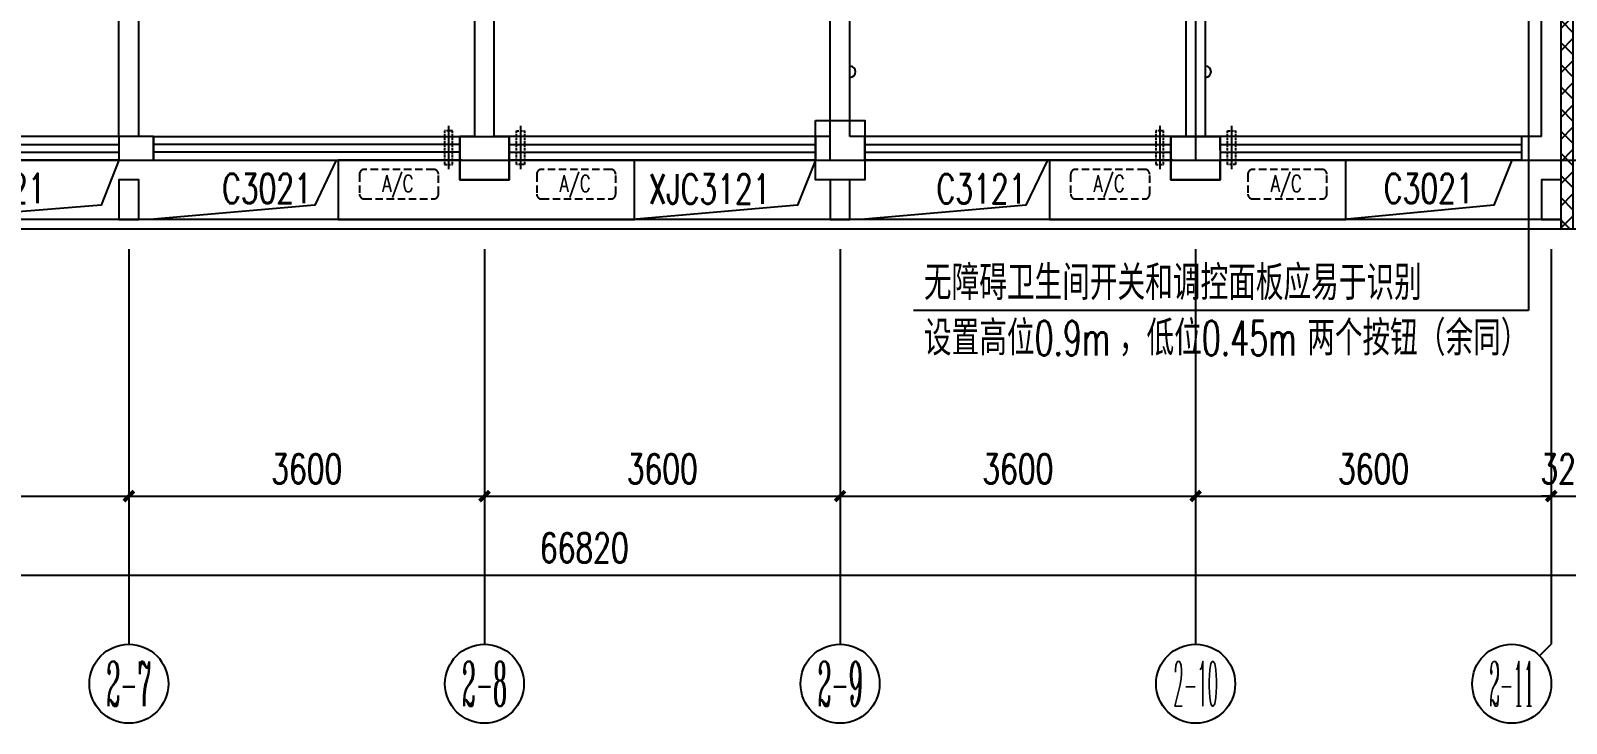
# Model space of a CAD drawing. Extents: x -9422388 to 15610651, y -1992469 to 953794.
# Drawn here: x -2744607 to -2729061, y -368783 to -361773 of the extents above; entities that cross this region are included whole.
import ezdxf
from ezdxf.enums import TextEntityAlignment as Align

# ---------------------------------------------------------------- set-up
doc = ezdxf.new("R2010")
doc.units = 0
doc.header["$LTSCALE"] = 1000
for name, pattern in [('( Hidden )', [0.375, 0.25, -0.125]), ('ACAD_ISO04W100', [30, 24, -3, 0, -3]), ('DASH', [0.35, 0.25, -0.1])]:
    doc.linetypes.add(name, pattern=pattern)
for name, color, linetype in [('A-FLOR-HVAC', 4, 'Continuous'), ('A-FLOR-OTHER2-ON', 83, 'Continuous'), ('A-SECT-DOOR', 141, 'Continuous'), ('AXIS_TEXT', 7, 'Continuous'), ('DIM-通讯', 3, 'Continuous'), ('WINDOW_TEXT', 7, 'Continuous')]:
    doc.layers.add(name, color=color, linetype=linetype)
doc.styles.add('_TCH_AXIS', font='COMPLEX', dxfattribs={"bigfont": 'GBCBIG'})
doc.styles.add('_TCH_DIM_T3', font='SIMPLEX', dxfattribs={"width": 0.705882, "bigfont": 'GBCBIG'})
doc.styles.add('_TCH_WINDOW', font='SIMPLEX', dxfattribs={"height": 3.5, "bigfont": 'GBCBIG'})
doc.styles.add('_TEL_DIM', font='SIMPLEX', dxfattribs={"width": 0.8, "height": 3.5, "bigfont": 'HZTXT'})
doc.styles.add('COMPLEX', font='COMPLEX')
doc.dimstyles.new('_TCH_ARCH&&100', dxfattribs={"dimtxt": 297.5, "dimasz": 100, "dimexe": 250, "dimexo": 300, "dimgap": 126.25, "dimtad": 1, "dimdec": 0, "dimzin": 0, "dimdsep": 46, "dimtxsty": '_TCH_DIM_T3', "dimblk": 'ARCHTICK', "dimcen": 0.09, "dimclrt": 7, "dimazin": 2, "dimtfac": 1, "dimtdec": 0, "dimtix": 1, "dimtmove": 2, "dimatfit": 3, "dimfxl": 0, "dimtolj": 1, "dimtzin": 0, "dimarcsym": 0})

# ---------------------------------------------------------------- blocks, each defined once
blk = doc.blocks.new('KTWJ1')
at = {"layer": 'A-FLOR-HVAC', "color": 0, "linetype": '( Hidden )', "ltscale": 0.3}
blk.add_lwpolyline([(152982, -14209, 0.414214), (153032, -14259), (153732, -14259, 0.414214), (153782, -14209), (153782, -14009, 0.414214), (153732, -13959), (153032, -13959, 0.414214), (152982, -14009)], format="xyb", close=True, dxfattribs=at)
at = {"layer": 'A-FLOR-HVAC', "color": 0, "style": '_TCH_WINDOW', "width": 0.705882}
blk.add_text('A/C', height=170, dxfattribs=at).set_placement((153214, -14188))
blk = doc.blocks.new('KTB')
at = {"layer": 'A-SECT-DOOR', "color": 0}
for points in [[(1033119, -403775), (1031869, -403775), (1031869, -404375), (1034869, -404375), (1034869, -403775), (1033619, -403775)], [(1040319, -403775), (1039069, -403775), (1039069, -404375), (1042069, -404375), (1042069, -403775), (1040819, -403775)]]:
    blk.add_lwpolyline(points, dxfattribs=at)
at = {"layer": 'A-FLOR-HVAC', "color": 8}
for p in [(879102, -389909), (880896, -389909), (886302, -389909), (888096, -389909)]:
    blk.add_blockref('KTWJ1', p, dxfattribs=at)
blk = doc.blocks.new('A$C0CF77FE4')
at = {"layer": 'A-FLOR-OTHER2-ON', "color": 0, "linetype": 'ACAD_ISO04W100', "ltscale": 5}
blk.add_line((40, 440), (40, 0), dxfattribs=at)
at = {"layer": 'A-FLOR-OTHER2-ON', "color": 0, "linetype": 'DASH', "ltscale": 0.1}
blk.add_lwpolyline([(0, 390), (80, 390), (80, 50), (0, 50)], close=True, dxfattribs=at)
blk = doc.blocks.new('$TCHSYS$WIN2D')
at = {"color": 0}
for p, q in [((-0.5, 0.5), (0.5, 0.5)), ((-0.5, 0.5), (-0.5, -0.5)), ((0.5, 0.5), (0.5, -0.5)), ((0.5, 0.1667), (-0.5, 0.1667)), ((0.5, -0.1667), (-0.5, -0.1667)), ((-0.5, -0.5), (0.5, -0.5))]:
    blk.add_line(p, q, dxfattribs=at)
blk = doc.blocks.new('_ArchTick')
at = {"color": 0, "linetype": 'ByBlock', "const_width": 0.4}
blk.add_lwpolyline([(-0.5, -0.5), (0.5, 0.5)], dxfattribs=at)
blk = doc.blocks.new('*D2887')
at = {"color": 0, "lineweight": -2, "transparency": 16777216}
for p, q in [((1579630, -199693), (1579630, -202943)), ((1646450, -199693), (1646450, -202943)), ((1579630, -202693), (1646450, -202693))]:
    blk.add_line(p, q, dxfattribs=at)
at = {"layer": 'Defpoints', "color": 0, "transparency": 16777216}
for p in [(1579630, -199393), (1646450, -199393), (1646450, -202693)]:
    blk.add_point(p, dxfattribs=at)
at = {"color": 0, "lineweight": -2, "transparency": 16777216, "xscale": 100, "yscale": 100, "zscale": 100, "rotation": 180}
blk.add_blockref('_ArchTick', (1579630, -202693), dxfattribs=at)
at = {"color": 0, "lineweight": -2, "transparency": 16777216, "xscale": 100, "yscale": 100, "zscale": 100}
blk.add_blockref('_ArchTick', (1646450, -202693), dxfattribs=at)
at = {"color": 7, "transparency": 16777216, "insert": (1613040, -202418), "char_height": 297.5, "attachment_point": 5, "style": '_TCH_DIM_T3'}
blk.add_mtext('\\A1;66820', dxfattribs=at)
blk = doc.blocks.new('*D2893')
at = {"color": 0, "lineweight": -2, "transparency": 16777216}
for p, q in [((1604830, -199693), (1604830, -202143)), ((1608430, -199693), (1608430, -202143)), ((1604830, -201893), (1608430, -201893))]:
    blk.add_line(p, q, dxfattribs=at)
at = {"layer": 'Defpoints', "color": 0, "transparency": 16777216}
for p in [(1604830, -199393), (1608430, -199393), (1608430, -201893)]:
    blk.add_point(p, dxfattribs=at)
at = {"color": 0, "lineweight": -2, "transparency": 16777216, "xscale": 100, "yscale": 100, "zscale": 100, "rotation": 180}
blk.add_blockref('_ArchTick', (1604830, -201893), dxfattribs=at)
at = {"color": 0, "lineweight": -2, "transparency": 16777216, "xscale": 100, "yscale": 100, "zscale": 100}
blk.add_blockref('_ArchTick', (1608430, -201893), dxfattribs=at)
at = {"color": 7, "transparency": 16777216, "insert": (1606630, -201618), "char_height": 297.5, "attachment_point": 5, "style": '_TCH_DIM_T3'}
blk.add_mtext('\\A1;3600', dxfattribs=at)
blk = doc.blocks.new('*D2894')
at = {"color": 0, "lineweight": -2, "transparency": 16777216}
for p, q in [((1608430, -199693), (1608430, -202143)), ((1612030, -199693), (1612030, -202143)), ((1608430, -201893), (1612030, -201893))]:
    blk.add_line(p, q, dxfattribs=at)
at = {"layer": 'Defpoints', "color": 0, "transparency": 16777216}
for p in [(1608430, -199393), (1612030, -199393), (1612030, -201893)]:
    blk.add_point(p, dxfattribs=at)
at = {"color": 0, "lineweight": -2, "transparency": 16777216, "xscale": 100, "yscale": 100, "zscale": 100, "rotation": 180}
blk.add_blockref('_ArchTick', (1608430, -201893), dxfattribs=at)
at = {"color": 0, "lineweight": -2, "transparency": 16777216, "xscale": 100, "yscale": 100, "zscale": 100}
blk.add_blockref('_ArchTick', (1612030, -201893), dxfattribs=at)
at = {"color": 7, "transparency": 16777216, "insert": (1610230, -201618), "char_height": 297.5, "attachment_point": 5, "style": '_TCH_DIM_T3'}
blk.add_mtext('\\A1;3600', dxfattribs=at)
blk = doc.blocks.new('*D2895')
at = {"color": 0, "lineweight": -2, "transparency": 16777216}
for p, q in [((1612030, -199693), (1612030, -202143)), ((1615630, -199693), (1615630, -202143)), ((1612030, -201893), (1615630, -201893))]:
    blk.add_line(p, q, dxfattribs=at)
at = {"layer": 'Defpoints', "color": 0, "transparency": 16777216}
for p in [(1612030, -199393), (1615630, -199393), (1615630, -201893)]:
    blk.add_point(p, dxfattribs=at)
at = {"color": 0, "lineweight": -2, "transparency": 16777216, "xscale": 100, "yscale": 100, "zscale": 100, "rotation": 180}
blk.add_blockref('_ArchTick', (1612030, -201893), dxfattribs=at)
at = {"color": 0, "lineweight": -2, "transparency": 16777216, "xscale": 100, "yscale": 100, "zscale": 100}
blk.add_blockref('_ArchTick', (1615630, -201893), dxfattribs=at)
at = {"color": 7, "transparency": 16777216, "insert": (1613830, -201618), "char_height": 297.5, "attachment_point": 5, "style": '_TCH_DIM_T3'}
blk.add_mtext('\\A1;3600', dxfattribs=at)
blk = doc.blocks.new('*D2896')
at = {"color": 0, "lineweight": -2, "transparency": 16777216}
for p, q in [((1615630, -199693), (1615630, -202143)), ((1619230, -199693), (1619230, -202143)), ((1615630, -201893), (1619230, -201893))]:
    blk.add_line(p, q, dxfattribs=at)
at = {"layer": 'Defpoints', "color": 0, "transparency": 16777216}
for p in [(1615630, -199393), (1619230, -199393), (1619230, -201893)]:
    blk.add_point(p, dxfattribs=at)
at = {"color": 0, "lineweight": -2, "transparency": 16777216, "xscale": 100, "yscale": 100, "zscale": 100, "rotation": 180}
blk.add_blockref('_ArchTick', (1615630, -201893), dxfattribs=at)
at = {"color": 0, "lineweight": -2, "transparency": 16777216, "xscale": 100, "yscale": 100, "zscale": 100}
blk.add_blockref('_ArchTick', (1619230, -201893), dxfattribs=at)
at = {"color": 7, "transparency": 16777216, "insert": (1617430, -201618), "char_height": 297.5, "attachment_point": 5, "style": '_TCH_DIM_T3'}
blk.add_mtext('\\A1;3600', dxfattribs=at)
blk = doc.blocks.new('*D2897')
at = {"color": 0, "lineweight": -2, "transparency": 16777216}
for p, q in [((1619230, -199693), (1619230, -202143)), ((1622830, -199693), (1622830, -202143)), ((1619230, -201893), (1622830, -201893))]:
    blk.add_line(p, q, dxfattribs=at)
at = {"layer": 'Defpoints', "color": 0, "transparency": 16777216}
for p in [(1619230, -199393), (1622830, -199393), (1622830, -201893)]:
    blk.add_point(p, dxfattribs=at)
at = {"color": 0, "lineweight": -2, "transparency": 16777216, "xscale": 100, "yscale": 100, "zscale": 100, "rotation": 180}
blk.add_blockref('_ArchTick', (1619230, -201893), dxfattribs=at)
at = {"color": 0, "lineweight": -2, "transparency": 16777216, "xscale": 100, "yscale": 100, "zscale": 100}
blk.add_blockref('_ArchTick', (1622830, -201893), dxfattribs=at)
at = {"color": 7, "transparency": 16777216, "insert": (1621030, -201618), "char_height": 297.5, "attachment_point": 5, "style": '_TCH_DIM_T3'}
blk.add_mtext('\\A1;3600', dxfattribs=at)
blk = doc.blocks.new('*D2898')
at = {"color": 0, "lineweight": -2, "transparency": 16777216}
for p, q in [((1622830, -199693), (1622830, -202143)), ((1623150, -199693), (1623150, -202143)), ((1622830, -201893), (1622730, -201893)), ((1622830, -201893), (1623150, -201893)), ((1623150, -201893), (1623250, -201893))]:
    blk.add_line(p, q, dxfattribs=at)
at = {"layer": 'Defpoints', "color": 0, "transparency": 16777216}
for p in [(1622830, -199393), (1623150, -199393), (1623150, -201893)]:
    blk.add_point(p, dxfattribs=at)
at = {"color": 0, "lineweight": -2, "transparency": 16777216, "xscale": 100, "yscale": 100, "zscale": 100}
blk.add_blockref('_ArchTick', (1622830, -201893), dxfattribs=at)
at = {"color": 0, "lineweight": -2, "transparency": 16777216, "xscale": 100, "yscale": 100, "zscale": 100, "rotation": 180}
blk.add_blockref('_ArchTick', (1623150, -201893), dxfattribs=at)
at = {"color": 7, "transparency": 16777216, "insert": (1622990, -201618), "char_height": 297.5, "attachment_point": 5, "style": '_TCH_DIM_T3'}
blk.add_mtext('\\A1;320', dxfattribs=at)
blk = doc.blocks.new('_AXISO')
at = {"color": 0}
blk.add_circle((0, 0), 0.5, dxfattribs=at)
at = {"layer": 'AXIS_TEXT', "color": 0, "style": 'COMPLEX', "width": 1.041667}
blk.add_attdef('A', text='', height=0.56, dxfattribs=at).set_placement((-0.25, -0.28), (0.25, -0.28), align=Align.FIT)
blk = doc.blocks.new('542523')
h = blk.add_hatch()
h.set_pattern_fill('ANSI37', color=8, scale=100)
h.set_pattern_definition([(45, (1001436.12, 205282.17), (-112.2532, 112.2532), []), (135, (1001436.12, 205282.17), (-112.2532, -112.2532), [])])
h.paths.add_polyline_path([(1622929.8, -188792.5), (1623049.8, -188792.5), (1623049.8, -199192.6), (1622929.8, -199192.6)])
at = {"color": 8}
for p, q in [((1615529.8, -198492.6), (1615529.8, -191032.6)), ((1615729.8, -198252.6), (1615729.8, -191032.6)), ((1608329.8, -198252.6), (1608329.8, -194192.6)), ((1608529.8, -198252.6), (1608529.8, -194292.6)), ((1622729.8, -198252.6), (1622729.8, -194292.6)), ((1622929.8, -198492.6), (1622929.8, -194192.6)), ((1611929.8, -195392.6), (1611929.8, -198252.6)), ((1612129.8, -198252.6), (1612129.8, -195392.6)), ((1619129.8, -195392.6), (1619129.8, -198252.6)), ((1619329.8, -198252.6), (1619329.8, -195392.6)), ((1608429.8, -198252.6), (1608329.8, -198252.6)), ((1608329.8, -198252.6), (1608329.8, -198492.6)), ((1608679.3, -198252.6), (1608429.8, -198252.6)), ((1608679.3, -198492.6), (1608679.3, -198252.6)), ((1611929.8, -198252.6), (1611779.8, -198252.6)), ((1611779.8, -198252.6), (1611779.8, -198692.6)), ((1612279.8, -198252.6), (1612129.8, -198252.6)), ((1612279.8, -198692.6), (1612279.8, -198252.6)), ((1615529.8, -198252.6), (1615379.8, -198252.6)), ((1615379.8, -198252.6), (1615379.8, -198492.6)), ((1615879.8, -198252.6), (1615729.8, -198252.6)), ((1615879.8, -198492.6), (1615879.8, -198252.6)), ((1619229.8, -198252.6), (1618979.8, -198252.6)), ((1618979.8, -198252.6), (1618979.8, -198392.6)), ((1619129.8, -198252.6), (1619329.8, -198252.6)), ((1619479.8, -198252.6), (1619229.8, -198252.6)), ((1619479.8, -198392.6), (1619479.8, -198252.6)), ((1622729.8, -198252.6), (1622529.8, -198252.6)), ((1622529.8, -198252.6), (1622529.8, -198492.6)), ((1608329.8, -198492.6), (1608429.8, -198492.6)), ((1608429.8, -198492.6), (1608679.3, -198492.6)), ((1615379.8, -198492.6), (1615529.8, -198492.6)), ((1615529.8, -198492.6), (1615879.8, -198492.6)), ((1618979.8, -198492.6), (1618979.8, -198692.6)), ((1619479.8, -198692.6), (1619479.8, -198492.6)), ((1622529.8, -198492.6), (1622929.8, -198492.6)), ((1611779.8, -198692.6), (1612279.8, -198692.6)), ((1618979.8, -198692.6), (1619479.8, -198692.6)), ((1608429.8, -199392.6), (1608429.8, -203392.6)), ((1612029.8, -199392.6), (1612029.8, -203392.6)), ((1615629.8, -199392.6), (1615629.8, -203392.6)), ((1619229.8, -199392.6), (1619229.8, -203392.6)), ((1622829.8, -199392.6), (1622829.8, -203392.6)), ((1622712.7, -203509.7), (1622829.8, -203392.6))]:
    blk.add_line(p, q, dxfattribs=at)
for points in [[(1629019.7, -172945.8), (1629019.7, -172945.8, -0.4142136), (1629241, -171980.9), (1636189.1, -167626.1, -0.4142136), (1638256.7, -168100.5), (1651526.9, -189272.8, -0.2728148), (1651568.4, -190795.7), (1647349.6, -198418.9, -0.2728148), (1646037.2, -199192.6), (1580429.8, -199192.6, -0.4142134), (1578829.8, -197592.6), (1578829.8, -189492.6, -0.4142137), (1579529.8, -188792.6), (1579529.8, -188792.6)], [(1622929.8, -199092.6), (1580429.8, -199092.6, -0.4142134), (1578929.8, -197592.6), (1578929.8, -189492.6, -0.4142137), (1579529.8, -188892.6), (1579529.8, -188892.6)]]:
    blk.add_lwpolyline(points, format="xyb", dxfattribs=at)
for points in [[(1593929.8, -190892.6), (1593929.8, -198492.6), (1646508.8, -198492.6), (1651184.3, -190044.2), (1637238.7, -167794.3), (1630799.1, -171830.5), (1641151.3, -188347.3), (1639742.7, -190892.6)], [(1622929.8, -188792.5), (1623049.8, -188792.5), (1623049.8, -199192.6), (1622929.8, -199192.6)], [(1619229.8, -198492.6), (1622929.8, -198492.6), (1622929.8, -194192.6), (1619229.8, -194192.6)], [(1615379.8, -198092.6), (1615879.8, -198092.6), (1615879.8, -198692.6), (1615379.8, -198692.6)], [(1611779.8, -198252.6), (1612279.8, -198252.6), (1612279.8, -198692.6), (1611779.8, -198692.6)], [(1618979.8, -198252.6), (1619479.8, -198252.6), (1619479.8, -198692.6), (1618979.8, -198692.6)], [(1608329.8, -199092.6), (1608529.8, -199092.6), (1608529.8, -198692.6), (1608329.8, -198692.6)], [(1615529.8, -199092.6), (1615729.8, -199092.6), (1615729.8, -198692.6), (1615529.8, -198692.6)], [(1622729.8, -199092.6), (1622929.8, -199092.6), (1622929.8, -198692.6), (1622729.8, -198692.6)]]:
    blk.add_lwpolyline(points, close=True, dxfattribs=at)
for points in [[(1608329.8, -198492.6), (1608148.6, -198947.3), (1606343.1, -199092.6)], [(1610529.8, -198492.6), (1610312.3, -198947.3), (1608643.5, -199092.6)], [(1615379.8, -198492.6), (1615198.6, -198947.3), (1613529.8, -199092.6)], [(1617729.8, -198492.6), (1617512.3, -198947.3), (1615843.5, -199092.6)], [(1622429.8, -198492.6), (1622248.6, -198947.3), (1620729.8, -199092.6)], [(1622929.8, -199092.6), (1622929.8, -199192.6)]]:
    blk.add_lwpolyline(points, dxfattribs=at)
for centre in [(1615729.8, -197597.9), (1619329.8, -197597.9)]:
    blk.add_arc(centre, 56.6, 270, 90, dxfattribs=at)
for name, p in [('KTB', (578680.6, 205282.2)), ('A$C0CF77FE4', (1612353.7, -198585.5)), ('A$C0CF77FE4', (1619553.7, -198585.5))]:
    blk.add_blockref(name, p, dxfattribs=at)
at = {"color": 8, "xscale": -1}
for p in [(1611706, -198585.5), (1618906, -198585.5)]:
    blk.add_blockref('A$C0CF77FE4', p, dxfattribs=at)
at = {"color": 8}
ref = blk.add_blockref('$TCHSYS$WIN2D', (1606704.8, -198372.6), dxfattribs=dict(at, xscale=-3250, yscale=240, zscale=240, rotation=359.9999999999917))
ref.add_attrib('A', 'C3221', (1606678.1, -198928.6), dxfattribs={"layer": 'WINDOW_TEXT', "color": 8, "height": 297.5, "style": '_TCH_WINDOW', "width": 0.705882})
ref = blk.add_blockref('$TCHSYS$WIN2D', (1610229.5, -198372.6), dxfattribs=dict(at, xscale=-3100.548685117508, yscale=-240, zscale=240, rotation=179.9999999999722))
ref.add_attrib('A', 'C3021', (1609374.2, -198928.1), dxfattribs={"layer": 'WINDOW_TEXT', "color": 8, "height": 297.5, "rotation": 360, "style": '_TCH_WINDOW', "width": 0.705882})
ref = blk.add_blockref('$TCHSYS$WIN2D', (1613829.8, -198372.6), dxfattribs=dict(at, xscale=3100, yscale=-240, zscale=240, rotation=179.9999999999704))
ref.add_attrib('A', 'XJC3121', (1613692.4, -198933.5), dxfattribs={"layer": 'WINDOW_TEXT', "color": 8, "height": 297.5, "rotation": 360, "style": '_TCH_WINDOW', "width": 0.705882})
ref = blk.add_blockref('$TCHSYS$WIN2D', (1617429.8, -198372.6), dxfattribs=dict(at, xscale=3100, yscale=-240, zscale=240, rotation=179.9999999999629))
ref.add_attrib('A', 'C3121', (1616607.1, -198930.9), dxfattribs={"layer": 'WINDOW_TEXT', "color": 8, "height": 297.5, "rotation": 360, "style": '_TCH_WINDOW', "width": 0.705882})
ref = blk.add_blockref('$TCHSYS$WIN2D', (1621004.8, -198372.6), dxfattribs=dict(at, xscale=-3050.000885376008, yscale=240, zscale=240, rotation=359.9999999999639))
ref.add_attrib('A', 'C3021', (1621135.9, -198927.4), dxfattribs={"layer": 'WINDOW_TEXT', "color": 8, "height": 297.5, "style": '_TCH_WINDOW', "width": 0.705882})
ref = blk.add_blockref('_AXISO', (1608429.8, -203792.6), dxfattribs=dict(at, xscale=800, yscale=800, zscale=800))
ref.add_attrib('A', '2-7', dxfattribs={"layer": 'AXIS_TEXT', "color": 8, "height": 452.55, "style": '_TCH_AXIS', "width": 0.35}).set_placement((1608203.5, -204018.8), (1608656.1, -204018.8), align=Align.FIT)
ref = blk.add_blockref('_AXISO', (1612029.8, -203792.6), dxfattribs=dict(at, xscale=800, yscale=800, zscale=800))
ref.add_attrib('A', '2-8', dxfattribs={"layer": 'AXIS_TEXT', "color": 8, "height": 452.55, "style": '_TCH_AXIS', "width": 0.35}).set_placement((1611803.5, -204018.8), (1612256.1, -204018.8), align=Align.FIT)
ref = blk.add_blockref('_AXISO', (1615629.8, -203792.6), dxfattribs=dict(at, xscale=800, yscale=800, zscale=800))
ref.add_attrib('A', '2-9', dxfattribs={"layer": 'AXIS_TEXT', "color": 8, "height": 452.55, "style": '_TCH_AXIS', "width": 0.35}).set_placement((1615403.5, -204018.8), (1615856.1, -204018.8), align=Align.FIT)
ref = blk.add_blockref('_AXISO', (1619229.8, -203792.6), dxfattribs=dict(at, xscale=800, yscale=800, zscale=800))
ref.add_attrib('A', '2-10', dxfattribs={"layer": 'AXIS_TEXT', "color": 8, "height": 452.55, "style": '_TCH_AXIS', "width": 0.28}).set_placement((1619003.5, -204018.8), (1619456.1, -204018.8), align=Align.FIT)
ref = blk.add_blockref('_AXISO', (1622429.8, -203792.6), dxfattribs=dict(at, xscale=800, yscale=800, zscale=800))
ref.add_attrib('A', '2-11', dxfattribs={"layer": 'AXIS_TEXT', "color": 8, "height": 452.55, "style": '_TCH_AXIS', "width": 0.3}).set_placement((1622203.5, -204018.8), (1622656.1, -204018.8), align=Align.FIT)
for p1, p2, distance, picture, middle in [((1579629.8, -199392.6), (1646449.8, -199392.6), -3300, '*D2887', (1613039.8, -202417.6)), ((1604829.8, -199392.6), (1608429.8, -199392.6), -2500, '*D2893', (1606629.8, -201617.6)), ((1608429.8, -199392.6), (1612029.8, -199392.6), -2500, '*D2894', (1610229.8, -201617.6)), ((1612029.8, -199392.6), (1615629.8, -199392.6), -2500, '*D2895', (1613829.8, -201617.6)), ((1615629.8, -199392.6), (1619229.8, -199392.6), -2500, '*D2896', (1617429.8, -201617.6)), ((1619229.8, -199392.6), (1622829.8, -199392.6), -2500, '*D2897', (1621029.8, -201617.6)), ((1622829.8, -199392.6), (1623149.8, -199392.6), -2500, '*D2898', (1622989.8, -201617.6))]:
    dim = blk.add_aligned_dim(p1=p1, p2=p2, distance=distance, dimstyle='_TCH_ARCH&&100', dxfattribs=at)
    dim.commit()
    dim.dimension.update_dxf_attribs({"geometry": picture, "text_midpoint": middle})

msp = doc.modelspace()

# ---------------------------------------------------------------- linework, layer by layer
at = {"layer": 'DIM-通讯'}
for p, q in [((-2729443.79215, -360200.96658), (-2729443.78949, -364604.18657)), ((-2729443.78949, -364604.18657), (-2735669.31379, -364604.18657))]:
    msp.add_line(p, q, dxfattribs=at)

# ---------------------------------------------------------------- block references
msp.add_blockref('542523', (-4352043.60427, -164590.19334))

# ---------------------------------------------------------------- texts
at = {"layer": 'DIM-通讯', "color": 7, "style": '_TEL_DIM'}
for s, width, p in [('无障碍卫生间开关和调控面板应易于识别', 0.8, (-2735564.31379, -364499.18657)), ('设置高位', 0.8, (-2735564.31379, -365059.18657)), ('0.9m', 0.64, (-2734444.31379, -365059.18657)), ('，低位', 0.8, (-2733590.98046, -365059.18657)), ('0.45m', 0.64, (-2732750.98046, -365059.18657)), ('两个按钮（余同）', 0.8, (-2731684.31379, -365059.18657))]:
    msp.add_text(s, height=350, dxfattribs=dict(at, width=width)).set_placement(p)

doc.saveas('drawing.dxf')
